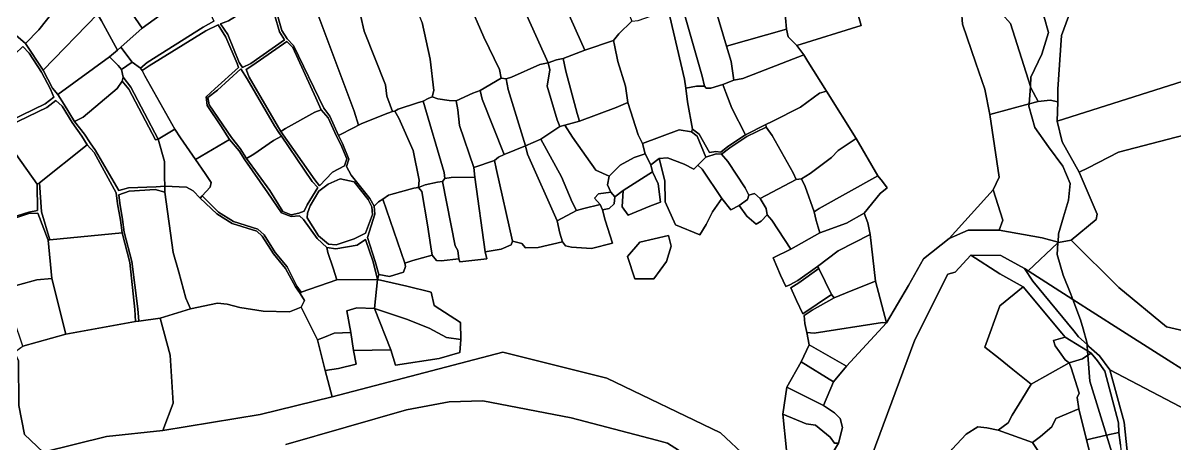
# Model space of a CAD drawing. Extents: x 542555 to 550520, y 1840485 to 1846995.
# Drawn here: x 548055 to 548381.9, y 1843800.3 to 1843919.6 of the extents above; entities that cross this region are included whole.
import ezdxf

# ---------------------------------------------------------------- set-up
doc = ezdxf.new("R2010")
doc.units = 0
doc.layers.add('Level 30', color=7, linetype='Continuous')

msp = doc.modelspace()

# ---------------------------------------------------------------- linework, layer by layer
at = {"layer": 'Level 30'}
for points in [[(548445.31, 1843960.8), (548467.43, 1843929.63), (548348.5, 1843891.78), (548348.71, 1843897.3), (548348.73, 1843900.85), (548349.68, 1843916.09), (548352.41, 1843923.27), (548351.44, 1843928.08), (548400.88, 1843962.53), (548407.25, 1843965.66), (548424.67, 1843964.66), (548425.61, 1843962.93), (548428.24, 1843962.16), (548430.51, 1843961.71), (548438.92, 1843961.95)], [(548214.17, 1843953.5), (548227.75, 1843920.15), (548224.06, 1843916.6), (548222.58, 1843914.7), (548214.44, 1843911.9), (548203.88, 1843935.71), (548201.07, 1843941.9), (548200.45, 1843945.27), (548199.2, 1843947.82), (548202.39, 1843949.32), (548210.89, 1843952.26), (548214.06, 1843953.46)], [(548065.39, 1843943.41), (548067.7, 1843940.96), (548070.27, 1843937.03), (548062.52, 1843930.58), (548060.72, 1843929.85), (548060.41, 1843928.68), (548061.75, 1843925.92), (548063.85, 1843923.15), (548059.49, 1843917.74), (548055.69, 1843913.79), (548052.31, 1843916.73), (548047.76, 1843921.49), (548045.3, 1843924.22), (548052.52, 1843931.86), (548054.56, 1843934.2), (548054.26, 1843934.95), (548056.14, 1843936.1)], [(548104.19, 1843929.3), (548088.88, 1843918.13), (548080.69, 1843930.05), (548081.98, 1843930.92), (548085.59, 1843934.46), (548086.98, 1843936.18), (548090.33, 1843938.74), (548093.57, 1843941.54), (548097.7, 1843937.88)], [(548214.44, 1843911.9), (548208.34, 1843909.54), (548206.39, 1843909.15), (548204.09, 1843908.38), (548194.42, 1843929.83), (548192.89, 1843932.86), (548191.76, 1843934.77), (548190.44, 1843936.7), (548192.12, 1843937.98), (548201.07, 1843941.9), (548203.88, 1843935.71)], [(548284.21, 1843938.66), (548285.95, 1843930), (548274.4, 1843925.57), (548271.71, 1843924.35), (548271.43, 1843921.13), (548271.68, 1843917.91), (548254.7, 1843913.04), (548248.42, 1843934.17), (548249.75, 1843934.84), (548252.84, 1843935.27), (548262.66, 1843938.25), (548267.13, 1843936.94), (548278.26, 1843938.41), (548281.49, 1843938.6), (548281.91, 1843939.47), (548282.45, 1843940.86), (548283.27, 1843941.85)], [(548256.7, 1843903.46), (548253.63, 1843902.18), (548250.23, 1843901.16), (548248.88, 1843901.2), (548248.4, 1843901.76), (548247.73, 1843904.54), (548241.66, 1843925.74), (548240.45, 1843927.51), (548239.17, 1843930.76), (548248.42, 1843934.17), (548254.7, 1843913.04), (548255.96, 1843908.75)], [(548088.88, 1843918.13), (548082.78, 1843912.75), (548081.86, 1843911.93), (548077.34, 1843920.29), (548076.19, 1843922.13), (548076.95, 1843923.25), (548076.91, 1843924.57), (548075.48, 1843927.24), (548078.25, 1843928.87), (548079.67, 1843930.33), (548080.53, 1843930.58), (548080.69, 1843930.05)], [(548192.89, 1843932.86), (548194.42, 1843929.83), (548204.09, 1843908.38), (548201.64, 1843907.88), (548193.64, 1843904.3), (548192.13, 1843903.78), (548190.75, 1843904.02), (548190.26, 1843906.42), (548185.81, 1843915.65), (548181.38, 1843925.86), (548179.95, 1843927.5), (548179.69, 1843928.53), (548181.85, 1843929.1)], [(548288.93, 1843931.46), (548290.02, 1843929.09), (548292.84, 1843918.96), (548274.62, 1843913.26), (548272.15, 1843915.7), (548271.68, 1843917.91), (548271.43, 1843921.13), (548271.71, 1843924.35), (548274.4, 1843925.57), (548285.95, 1843930)], [(548076.95, 1843923.25), (548076.19, 1843922.13), (548060.74, 1843906.29), (548055.69, 1843913.79), (548059.49, 1843917.74), (548063.85, 1843923.15), (548070.61, 1843929.11), (548071.52, 1843928.23), (548072.83, 1843926.7), (548073.62, 1843926.83), (548075.48, 1843927.24), (548076.91, 1843924.57)], [(548104.19, 1843929.3), (548107.77, 1843923.24), (548109.19, 1843920.2), (548106.12, 1843918.5), (548090.25, 1843908.42), (548088.36, 1843906.82), (548086.04, 1843908.51), (548082.78, 1843912.75), (548088.88, 1843918.13)], [(548127.84, 1843917.15), (548129.21, 1843914.85), (548119.63, 1843908.14), (548117.34, 1843907.02), (548116.34, 1843908.45), (548113.14, 1843916.37), (548111.05, 1843919.39), (548113.3, 1843920.3), (548120.96, 1843924.97), (548123.44, 1843926.56), (548124.76, 1843925.29), (548126.35, 1843922.08)], [(548129.21, 1843914.85), (548127.84, 1843917.15), (548126.35, 1843922.08), (548124.76, 1843925.29), (548123.44, 1843926.56), (548120.96, 1843924.97), (548113.3, 1843920.3), (548111.05, 1843919.39), (548113.14, 1843916.37), (548116.34, 1843908.45), (548117.34, 1843907.02), (548119.63, 1843908.14)], [(548149.03, 1843889.96), (548144.58, 1843887.72), (548142.1, 1843893.25), (548140.41, 1843895.45), (548131.81, 1843913.26), (548129.95, 1843915.12), (548128.51, 1843917.53), (548127.15, 1843922.16), (548128.76, 1843923.1), (548132.09, 1843925.46), (548134.58, 1843926.82), (548136.64, 1843927.9), (548137.34, 1843926), (548137.86, 1843924.78), (548139.06, 1843921.1), (548148.98, 1843894.63), (548150.27, 1843890.71)], [(548151.2, 1843891.15), (548150.27, 1843890.71), (548148.98, 1843894.63), (548139.06, 1843921.1), (548137.86, 1843924.78), (548149.8, 1843926.53), (548151.84, 1843917.3), (548157.9, 1843902.07), (548158.26, 1843898.9), (548159.17, 1843896.38), (548159.88, 1843894.58), (548158.52, 1843894.1)], [(548190.75, 1843904.02), (548184.71, 1843900.48), (548182.63, 1843899.75), (548177.98, 1843897.54), (548175.93, 1843897.65), (548172.76, 1843898.1), (548171.09, 1843898.73), (548171.56, 1843900.5), (548170.54, 1843909.37), (548168.3, 1843919.77), (548166.81, 1843923.54), (548179.95, 1843927.5), (548181.38, 1843925.86), (548185.81, 1843915.65), (548190.26, 1843906.42)], [(548246.1, 1843901.73), (548243.15, 1843901.18), (548242.73, 1843903.72), (548238.61, 1843921.53), (548237.12, 1843923.04), (548238.56, 1843924.84), (548240.45, 1843927.51), (548241.66, 1843925.74), (548247.73, 1843904.54), (548248.4, 1843901.76)], [(548341.07, 1843904.31), (548340.8869, 1843901.6574), (548335.23, 1843919.54), (548332.89, 1843922.11), (548340.7901, 1843927.7391), (548341.63, 1843926.57), (548344.81, 1843921.32), (548346.08, 1843916.9), (548344.13, 1843910.76)], [(548348.73, 1843900.85), (548348.71, 1843897.3), (548346.51, 1843897.78), (548343.1, 1843897.42), (548341, 1843901.3), (548340.8869, 1843901.6574), (548341.07, 1843904.31), (548344.13, 1843910.76), (548346.08, 1843916.9), (548344.81, 1843921.32), (548341.63, 1843926.57), (548340.7901, 1843927.7391), (548341.9, 1843928.53), (548351.44, 1843928.08), (548352.41, 1843923.27), (548349.68, 1843916.09)], [(548467.43, 1843929.63), (548479.97, 1843913.27), (548467.14, 1843910.33), (548447.72, 1843904.26), (548365.94, 1843882.99), (548357.3, 1843878.6), (548354.74, 1843877.33), (548349.94, 1843885.94), (548348.5, 1843891.78)], [(548081.86, 1843911.93), (548079.56, 1843910.06), (548064.94, 1843899.33), (548063.35, 1843901.2), (548060.74, 1843906.29), (548076.19, 1843922.13), (548077.34, 1843920.29)], [(548244.99, 1843889.55), (548244.74, 1843888.79), (548241.23, 1843889.35), (548230.8, 1843885.47), (548229.56, 1843887.93), (548226.66, 1843897.1), (548225.97, 1843901.71), (548223.8, 1843908.73), (548222.92, 1843913.36), (548222.58, 1843914.7), (548224.06, 1843916.6), (548227.75, 1843920.15), (548229.59, 1843920.33), (548237.12, 1843923.04), (548238.61, 1843921.53), (548242.73, 1843903.72), (548243.15, 1843901.18), (548243.57, 1843897.28)], [(548110.39, 1843919.1), (548112.62, 1843915.65), (548115.76, 1843908.16), (548116.19, 1843907.02), (548109.44, 1843900.96), (548107.01, 1843898.66), (548107.29, 1843896.2), (548111.15, 1843890.51), (548113.63, 1843886.57), (548103.96, 1843880.94), (548099.68, 1843887.07), (548098.07, 1843889.55), (548089.6, 1843904.61), (548088.86, 1843906.21), (548090.81, 1843907.48), (548106.94, 1843917.44)], [(548274.62, 1843913.26), (548276.58, 1843910.64), (548259.31, 1843903.9), (548256.7, 1843903.46), (548255.96, 1843908.75), (548254.7, 1843913.04), (548271.68, 1843917.91), (548272.15, 1843915.7)], [(548129.55, 1843889.74), (548128.19, 1843888.84), (548119.24, 1843904.29), (548118.31, 1843906.5), (548120.23, 1843907.69), (548129.9, 1843914.44), (548131.56, 1843912.68), (548138.1, 1843898.44), (548139.59, 1843895), (548137.84, 1843894.35)], [(548141.61, 1843892.75), (548139.59, 1843895), (548138.1, 1843898.44), (548131.56, 1843912.68), (548129.9, 1843914.44), (548120.23, 1843907.69), (548118.31, 1843906.5), (548119.24, 1843904.29), (548128.19, 1843888.84), (548137.8, 1843875.16), (548139.15, 1843873.49), (548142.81, 1843877.31), (548146.25, 1843879.16), (548146.94, 1843881.1), (548145.2, 1843885.2), (548144.03, 1843887.57)], [(548222.58, 1843914.7), (548222.92, 1843913.36), (548223.8, 1843908.73), (548225.97, 1843901.71), (548226.66, 1843897.1), (548223.39, 1843895.63), (548212.94, 1843891.84), (548212.26, 1843893.97), (548209.1, 1843905.96), (548208.34, 1843909.54), (548214.44, 1843911.9)], [(548063.78, 1843898.64), (548062.85, 1843900.87), (548060.23, 1843905.74), (548056.79, 1843911.1), (548054.94, 1843912.94), (548052.82, 1843910.85), (548039.06, 1843899.91), (548038.03, 1843899.01), (548034.29, 1843895.38), (548026.41, 1843888.51), (548030.22, 1843884.2), (548032.71, 1843880.98), (548043.15, 1843887.77), (548046.17, 1843889.96), (548047.97, 1843890.26), (548061.32, 1843896.76)], [(548062.85, 1843900.87), (548063.78, 1843898.64), (548061.32, 1843896.76), (548047.97, 1843890.26), (548046.17, 1843889.96), (548039.06, 1843899.91), (548052.82, 1843910.85), (548054.94, 1843912.94), (548056.79, 1843911.1), (548060.23, 1843905.74)], [(548082.78, 1843912.75), (548086.04, 1843908.51), (548082.99, 1843906.5), (548082.06, 1843907.55), (548079.56, 1843910.06), (548081.86, 1843911.93)], [(548276.58, 1843910.64), (548277.77, 1843908.7), (548283.05, 1843900.3), (548281.07, 1843899.76), (548275.67, 1843895.77), (548267.65, 1843891.69), (548265.79, 1843890.87), (548260.02, 1843887.96), (548256.13, 1843895.45), (548254.51, 1843899.96), (548253.63, 1843902.18), (548256.7, 1843903.46), (548259.31, 1843903.9)], [(548508.77, 1843877.21), (548496.46, 1843864.05), (548476.69, 1843841.46), (548466.3, 1843828.76), (548461.65, 1843824.78), (548454.34, 1843822.5), (548447.6, 1843821.96), (548404.83, 1843827.62), (548379.49, 1843833.49), (548366.02, 1843844.64), (548352.47, 1843858.01), (548359.56, 1843863.91), (548359.86, 1843865.47), (548354.74, 1843877.33), (548357.3, 1843878.6), (548365.94, 1843882.99), (548447.72, 1843904.26), (548467.14, 1843910.33), (548479.97, 1843913.27), (548495.75, 1843891.9), (548515.65, 1843899.37), (548525.93, 1843886.9), (548523.98, 1843885.62)], [(548082.99, 1843906.5), (548083.48, 1843904.27), (548083.19, 1843903.17), (548081.73, 1843901.04), (548072.06, 1843892.98), (548069.64, 1843891.74), (548066.66, 1843896.49), (548064.94, 1843899.33), (548079.56, 1843910.06), (548082.06, 1843907.55)], [(548098.07, 1843889.55), (548093.34, 1843886.66), (548085.58, 1843901.4), (548083.48, 1843904.27), (548082.99, 1843906.5), (548086.04, 1843908.51), (548088.36, 1843906.82), (548088.86, 1843906.21), (548089.6, 1843904.61)], [(548207.39, 1843890.26), (548201.94, 1843886.69), (548197.6, 1843884.78), (548192.71, 1843900.82), (548192.13, 1843903.78), (548193.64, 1843904.3), (548201.64, 1843907.88), (548204.09, 1843908.38), (548204.48, 1843906.38), (548203.81, 1843901.75), (548206.64, 1843892.2)], [(548212.94, 1843891.84), (548208.82, 1843890.69), (548207.39, 1843890.26), (548206.64, 1843892.2), (548203.81, 1843901.75), (548204.48, 1843906.38), (548204.09, 1843908.38), (548206.39, 1843909.15), (548208.34, 1843909.54), (548209.1, 1843905.96), (548212.26, 1843893.97)], [(548085.05, 1843900.9), (548083.19, 1843903.17), (548083.48, 1843904.27), (548085.58, 1843901.4), (548093.34, 1843886.66), (548092.6, 1843886.47)], [(548120.5, 1843882.42), (548118.47, 1843881.19), (548116.67, 1843884.02), (548114.19, 1843887.14), (548107.84, 1843896.47), (548107.51, 1843898.51), (548110.17, 1843900.59), (548116.83, 1843906.6), (548118.64, 1843903.8), (548126.42, 1843890.44), (548127.65, 1843888.55), (548128.4, 1843887.56), (548126.09, 1843886.36)], [(548137.04, 1843874.73), (548128.4, 1843887.56), (548127.65, 1843888.55), (548126.42, 1843890.44), (548118.64, 1843903.8), (548116.83, 1843906.6), (548110.17, 1843900.59), (548107.51, 1843898.51), (548107.84, 1843896.47), (548114.19, 1843887.14), (548116.67, 1843884.02), (548118.47, 1843881.19), (548125.02, 1843872.14), (548128.75, 1843866.18), (548131.16, 1843865.27), (548133.31, 1843865.72), (548134.84, 1843866.29), (548135.63, 1843868.1), (548138.67, 1843872.98)], [(548197.6, 1843884.78), (548191.56, 1843882.38), (548185.34, 1843898.08), (548184.71, 1843900.48), (548190.75, 1843904.02), (548192.13, 1843903.78), (548192.71, 1843900.82)], [(548093.34, 1843886.66), (548095.14, 1843880.36), (548095.18, 1843876.05), (548095.27, 1843873.39), (548092.82, 1843873.16), (548084.96, 1843872.86), (548082.21, 1843872.15), (548075.64, 1843883.51), (548074.12, 1843885.7), (548072.47, 1843888.12), (548069.64, 1843891.74), (548072.06, 1843892.98), (548081.73, 1843901.04), (548083.19, 1843903.17), (548085.05, 1843900.9), (548092.6, 1843886.47)], [(548189.97, 1843881.57), (548188.79, 1843880.66), (548183, 1843878.69), (548178.92, 1843890.53), (548178.42, 1843895.03), (548177.98, 1843897.54), (548182.63, 1843899.75), (548184.71, 1843900.48), (548185.34, 1843898.08), (548191.56, 1843882.38)], [(548253.63, 1843902.18), (548254.51, 1843899.96), (548256.13, 1843895.45), (548260.02, 1843887.96), (548255.05, 1843884.62), (548253.01, 1843882.99), (548251.6, 1843883.2), (548249.82, 1843882.92), (548246.87, 1843888.16), (548244.99, 1843889.55), (548243.57, 1843897.28), (548243.15, 1843901.18), (548246.1, 1843901.73), (548248.4, 1843901.76), (548248.88, 1843901.2), (548250.23, 1843901.16)], [(548283.05, 1843900.3), (548291.46, 1843886.91), (548286.36, 1843883.48), (548284.44, 1843881.46), (548278.38, 1843876.94), (548275.97, 1843875.44), (548274.43, 1843875.26), (548273.59, 1843877.18), (548267.58, 1843887.74), (548265.89, 1843890.14), (548265.79, 1843890.87), (548267.65, 1843891.69), (548275.67, 1843895.77), (548281.07, 1843899.76)], [(548343.1, 1843897.42), (548340.5463, 1843896.721), (548340.8869, 1843901.6574), (548341, 1843901.3)], [(548073.21, 1843885.1), (548059.68, 1843874.32), (548059.07, 1843873.93), (548048.17, 1843889.19), (548061.8, 1843895.7), (548064.37, 1843897.7), (548066.14, 1843896.1), (548068.99, 1843891.42), (548071.71, 1843887.5)], [(548174.76, 1843875.51), (548174.1, 1843874.71), (548172.62, 1843874.48), (548169.17, 1843873.75), (548167.27, 1843873.01), (548167.46, 1843875.06), (548165.72, 1843883.48), (548161.69, 1843892.68), (548160.56, 1843894.62), (548161.52, 1843895.19), (548166.96, 1843896.98), (548168.56, 1843897.43), (548174.51, 1843877.28)], [(548183, 1843878.69), (548183.25, 1843875.94), (548176.5, 1843875.8), (548174.76, 1843875.51), (548174.51, 1843877.28), (548168.56, 1843897.43), (548169.98, 1843898.23), (548171.09, 1843898.73), (548172.76, 1843898.1), (548175.93, 1843897.65), (548177.98, 1843897.54), (548178.42, 1843895.03), (548178.92, 1843890.53)], [(548230.8, 1843885.47), (548231.61, 1843882.53), (548228.41, 1843881.48), (548224.46, 1843879.3), (548221.36, 1843876.2), (548217.62, 1843877.93), (548211, 1843887.28), (548208.82, 1843890.69), (548212.94, 1843891.84), (548223.39, 1843895.63), (548226.66, 1843897.1), (548229.56, 1843887.93)], [(548359.56, 1843863.91), (548352.47, 1843858.01), (548348.91, 1843857.43), (548348.7387, 1843857.4781), (548348.89, 1843859.87), (548350.33, 1843864.71), (548351.69, 1843869.44), (548352.19, 1843874.16), (548350.09, 1843879.06), (548346.03, 1843884.5), (548342.16, 1843889.96), (548340.5, 1843896.05), (548340.5463, 1843896.721), (548343.1, 1843897.42), (548346.51, 1843897.78), (548348.71, 1843897.3), (548348.5, 1843891.78), (548349.94, 1843885.94), (548354.74, 1843877.33), (548359.86, 1843865.47)], [(548139.59, 1843895), (548141.61, 1843892.75), (548144.03, 1843887.57), (548145.2, 1843885.2), (548146.94, 1843881.1), (548146.25, 1843879.16), (548142.81, 1843877.31), (548139.15, 1843873.49), (548137.8, 1843875.16), (548128.19, 1843888.84), (548129.55, 1843889.74), (548137.84, 1843894.35)], [(548167.46, 1843875.06), (548167.27, 1843873.01), (548165.94, 1843872.8), (548159.39, 1843871.01), (548158.72, 1843870.81), (548157.14, 1843869.65), (548155.88, 1843868.9), (548154.64, 1843867.66), (548153.44, 1843869.85), (548148.15, 1843876.47), (548146.78, 1843878.9), (548147.45, 1843881), (548145.67, 1843885.45), (548144.58, 1843887.72), (548149.03, 1843889.96), (548150.27, 1843890.71), (548151.2, 1843891.15), (548158.52, 1843894.1), (548159.88, 1843894.58), (548160.56, 1843894.62), (548161.69, 1843892.68), (548165.72, 1843883.48)], [(548348.89, 1843859.87), (548348.7387, 1843857.4781), (548344.28, 1843858.73), (548332.02, 1843860.87), (548333.12, 1843863.73), (548330.37, 1843872.28), (548332.08, 1843875.95), (548329.4, 1843893.67), (548340.5463, 1843896.721), (548340.5, 1843896.05), (548342.16, 1843889.96), (548346.03, 1843884.5), (548350.09, 1843879.06), (548352.19, 1843874.16), (548351.69, 1843869.44), (548350.33, 1843864.71)], [(548217.16, 1843870), (548218.77, 1843868.15), (548214.19, 1843867.07), (548212.12, 1843866.5), (548210.83, 1843868.86), (548207.87, 1843876.05), (548201.94, 1843886.69), (548207.39, 1843890.26), (548208.82, 1843890.69), (548211, 1843887.28), (548217.62, 1843877.93), (548221.36, 1843876.2), (548220.87, 1843873.76), (548221.85, 1843871.69), (548218.3, 1843871.23)], [(548265.79, 1843890.87), (548265.89, 1843890.14), (548260.41, 1843887.43), (548255.62, 1843884.2), (548253.28, 1843882.44), (548251.77, 1843882.52), (548248.8, 1843881.62), (548246.29, 1843887.52), (548244.74, 1843888.79), (548244.99, 1843889.55), (548246.87, 1843888.16), (548249.82, 1843882.92), (548251.6, 1843883.2), (548253.01, 1843882.99), (548255.05, 1843884.62), (548260.02, 1843887.96)], [(548059.07, 1843873.93), (548059.17, 1843866.42), (548056.69, 1843865.99), (548043.3, 1843861.85), (548034.06, 1843880.27), (548043.68, 1843886.91), (548048.17, 1843889.19)], [(548108.12, 1843873.1), (548105.87, 1843870.59), (548105.28, 1843869.93), (548103.29, 1843872.08), (548101.43, 1843873.04), (548095.27, 1843873.39), (548095.18, 1843876.05), (548095.14, 1843880.36), (548093.34, 1843886.66), (548098.07, 1843889.55), (548099.68, 1843887.07), (548103.96, 1843880.94), (548106.75, 1843876.96), (548108.43, 1843874.45)], [(548128.4, 1843887.56), (548137.04, 1843874.73), (548138.67, 1843872.98), (548135.63, 1843868.1), (548134.84, 1843866.29), (548133.31, 1843865.72), (548131.16, 1843865.27), (548128.75, 1843866.18), (548125.02, 1843872.14), (548118.47, 1843881.19), (548120.5, 1843882.42), (548126.09, 1843886.36)], [(548248.8, 1843881.62), (548246.54, 1843879.33), (548245.35, 1843878.18), (548242.61, 1843879.58), (548237.87, 1843881.39), (548235.53, 1843881.22), (548233.22, 1843879.41), (548231.61, 1843882.53), (548230.8, 1843885.47), (548241.23, 1843889.35), (548244.74, 1843888.79), (548246.29, 1843887.52)], [(548265.89, 1843890.14), (548267.58, 1843887.74), (548273.59, 1843877.18), (548274.43, 1843875.26), (548264.18, 1843869.84), (548262.62, 1843871.33), (548260.99, 1843870.82), (548259.99, 1843872.87), (548255.08, 1843880.4), (548253.28, 1843882.44), (548255.62, 1843884.2), (548260.41, 1843887.43)], [(548083.2, 1843860.1), (548062.59, 1843858.11), (548060.28, 1843866.11), (548059.68, 1843874.32), (548073.21, 1843885.1), (548075.21, 1843882.94), (548081.49, 1843871.49), (548081.88, 1843868.4), (548082.65, 1843863.73)], [(548144.1, 1843846.77), (548133.93, 1843843.32), (548132.76, 1843845.04), (548129.96, 1843850.45), (548126.55, 1843854.58), (548123.43, 1843859.54), (548121.63, 1843861.14), (548114.79, 1843863.35), (548110.52, 1843866), (548105.87, 1843870.59), (548108.12, 1843873.1), (548108.43, 1843874.45), (548106.75, 1843876.96), (548103.96, 1843880.94), (548113.63, 1843886.57), (548116.38, 1843883.34), (548117.93, 1843880.87), (548124.48, 1843871.46), (548128.36, 1843865.79), (548131.13, 1843864.77), (548133.48, 1843864.98), (548134.6, 1843863.95), (548138.46, 1843858.51), (548141.22, 1843855.95), (548141.51, 1843854.6), (548143.05, 1843850.11)], [(548206.64, 1843863.57), (548207.36, 1843860.07), (548208.15, 1843857.61), (548201.19, 1843856), (548197.6, 1843855.9), (548196.58, 1843857.12), (548193.93, 1843857.75), (548189.28, 1843878.37), (548188.79, 1843880.66), (548189.97, 1843881.57), (548191.56, 1843882.38), (548197.6, 1843884.78), (548198.16, 1843882.48)], [(548212.12, 1843866.5), (548206.64, 1843863.57), (548198.16, 1843882.48), (548197.6, 1843884.78), (548201.94, 1843886.69), (548207.87, 1843876.05), (548210.83, 1843868.86)], [(548291.46, 1843886.91), (548297.6, 1843876.33), (548280.93, 1843867.07), (548279.51, 1843866.11), (548277.02, 1843873.25), (548275.97, 1843875.44), (548278.38, 1843876.94), (548284.44, 1843881.46), (548286.36, 1843883.48)], [(548233.22, 1843879.41), (548233.7, 1843877.39), (548225.32, 1843872.09), (548223, 1843870.38), (548221.85, 1843871.69), (548220.87, 1843873.76), (548221.36, 1843876.2), (548224.46, 1843879.3), (548228.41, 1843881.48), (548231.61, 1843882.53)], [(548246.54, 1843879.33), (548247.71, 1843878.23), (548253.31, 1843869.84), (548250.68, 1843866.11), (548248.86, 1843862.5), (548247.1, 1843859.61), (548240.16, 1843862.41), (548237.21, 1843868.94), (548237.19, 1843874.91), (548235.53, 1843881.22), (548237.87, 1843881.39), (548242.61, 1843879.58), (548245.35, 1843878.18)], [(548253.28, 1843882.44), (548255.08, 1843880.4), (548259.99, 1843872.87), (548260.99, 1843870.82), (548260.63, 1843869.58), (548258.23, 1843867.86), (548255.87, 1843866.63), (548253.31, 1843869.84), (548247.71, 1843878.23), (548246.54, 1843879.33), (548248.8, 1843881.62), (548251.77, 1843882.52)], [(548188.79, 1843880.66), (548189.28, 1843878.37), (548193.93, 1843857.75), (548193.51, 1843856.69), (548190.69, 1843855.48), (548186.17, 1843854.77), (548183.25, 1843875.94), (548183, 1843878.69)], [(548153.98, 1843867.46), (548154.24, 1843865.35), (548152.17, 1843860.02), (548149.01, 1843858.39), (548143.93, 1843856.76), (548141.7, 1843856.95), (548138.91, 1843859.27), (548135.64, 1843864.4), (548135.75, 1843865.74), (548136.49, 1843867.83), (548138.94, 1843871.91), (548141.6, 1843873.92), (548145, 1843875.42), (548149, 1843874.59), (548152.93, 1843869.56)], [(548154.24, 1843865.35), (548153.98, 1843867.46), (548152.93, 1843869.56), (548149, 1843874.59), (548145, 1843875.42), (548141.6, 1843873.92), (548138.94, 1843871.91), (548136.49, 1843867.83), (548135.75, 1843865.74), (548135.64, 1843864.4), (548138.91, 1843859.27), (548141.7, 1843856.95), (548143.93, 1843856.76), (548149.01, 1843858.39), (548152.17, 1843860.02)], [(548172.36, 1843852.32), (548171.11, 1843853.77), (548170.79, 1843856.17), (548169.82, 1843862.44), (548168.18, 1843871.84), (548167.27, 1843873.01), (548169.17, 1843873.75), (548172.62, 1843874.48), (548174.1, 1843874.71), (548177.68, 1843856.4), (548178.43, 1843855.16), (548178.66, 1843852.72), (548173.71, 1843852.18)], [(548186.17, 1843854.77), (548186.68, 1843852.72), (548178.98, 1843851.93), (548178.66, 1843852.72), (548178.43, 1843855.16), (548177.68, 1843856.4), (548174.1, 1843874.71), (548174.76, 1843875.51), (548176.5, 1843875.8), (548183.25, 1843875.94)], [(548233.7, 1843877.39), (548235.31, 1843874.05), (548235.93, 1843868.82), (548232.92, 1843867.71), (548226.71, 1843865.1), (548225.06, 1843867.51), (548225.32, 1843872.09)], [(548281.14, 1843860.11), (548272.96, 1843855.53), (548267.53, 1843863.71), (548266.16, 1843865.22), (548265.88, 1843867.06), (548264.18, 1843869.84), (548274.43, 1843875.26), (548275.97, 1843875.44), (548277.02, 1843873.25), (548279.51, 1843866.11), (548280.12, 1843863.64), (548280.69, 1843861.72)], [(548298.28, 1843871.33), (548293.75, 1843865.7), (548288.69, 1843862.83), (548281.14, 1843860.11), (548280.69, 1843861.72), (548280.12, 1843863.64), (548279.51, 1843866.11), (548280.93, 1843867.07), (548297.6, 1843876.33), (548298.94, 1843874.69), (548300.22, 1843872.86)], [(548095.28, 1843871.71), (548097.6, 1843854.59), (548099.24, 1843848.96), (548101.2, 1843841.59), (548102.57, 1843838.56), (548093.9, 1843835.97), (548087.85, 1843835.12), (548087.63, 1843838.61), (548085.94, 1843851.98), (548083.74, 1843860.3), (548083.27, 1843863.88), (548082.48, 1843868.55), (548082.25, 1843870.93), (548085.13, 1843871.98), (548092.56, 1843872.46)], [(548133.63, 1843842.91), (548134.92, 1843840.91), (548133.95, 1843839.07), (548130.62, 1843837.72), (548123.19, 1843837.94), (548116.58, 1843838.91), (548112.98, 1843839.94), (548110.17, 1843840.23), (548102.57, 1843838.56), (548101.2, 1843841.59), (548099.24, 1843848.96), (548097.6, 1843854.59), (548095.28, 1843871.71), (548095.27, 1843873.39), (548101.43, 1843873.04), (548103.29, 1843872.08), (548105.28, 1843869.93), (548110.05, 1843865.51), (548114.36, 1843862.81), (548121.38, 1843860.65), (548122.93, 1843859.18), (548126.09, 1843854.21), (548129.47, 1843849.98), (548132.34, 1843844.85)], [(548165.61, 1843852.28), (548163.38, 1843851.54), (548157.14, 1843869.65), (548158.72, 1843870.81), (548159.39, 1843871.01), (548165.94, 1843872.8), (548167.27, 1843873.01), (548168.18, 1843871.84), (548169.82, 1843862.44), (548170.79, 1843856.17), (548171.11, 1843853.77)], [(548221.85, 1843871.69), (548223, 1843870.38), (548222.78, 1843868.32), (548221.38, 1843867), (548219.46, 1843866.67), (548218.77, 1843868.15), (548217.16, 1843870), (548218.3, 1843871.23)], [(548260.43, 1843864.83), (548258.23, 1843867.86), (548260.63, 1843869.58), (548260.99, 1843870.82), (548262.62, 1843871.33), (548264.18, 1843869.84), (548265.88, 1843867.06), (548266.16, 1843865.22), (548264.48, 1843863.47), (548263.06, 1843862.55)], [(548330.37, 1843872.28), (548333.12, 1843863.73), (548332.02, 1843860.87), (548323.23, 1843860.87), (548317.85, 1843858.55)], [(548133.93, 1843843.32), (548133.63, 1843842.91), (548132.34, 1843844.85), (548129.47, 1843849.98), (548126.09, 1843854.21), (548122.93, 1843859.18), (548121.38, 1843860.65), (548114.36, 1843862.81), (548110.05, 1843865.51), (548105.28, 1843869.93), (548105.87, 1843870.59), (548110.52, 1843866), (548114.79, 1843863.35), (548121.63, 1843861.14), (548123.43, 1843859.54), (548126.55, 1843854.58), (548129.96, 1843850.45), (548132.76, 1843845.04)], [(548159.02, 1843847.77), (548155.99, 1843848.28), (548154.99, 1843851.97), (548152.8, 1843858.81), (548154.83, 1843865.38), (548154.64, 1843867.66), (548155.88, 1843868.9), (548157.14, 1843869.65), (548163.38, 1843851.54), (548163.59, 1843850.58), (548163.03, 1843848.94)], [(548209, 1843856.44), (548208.15, 1843857.61), (548207.36, 1843860.07), (548206.64, 1843863.57), (548212.12, 1843866.5), (548214.19, 1843867.07), (548218.77, 1843868.15), (548219.46, 1843866.67), (548220.25, 1843863.77), (548222.33, 1843857.18), (548216.37, 1843855.69), (548210.63, 1843856.06)], [(548062.19, 1843858.01), (548063.17, 1843847.14), (548058.98, 1843846.76), (548049.3, 1843844.19), (548046.6, 1843850.22), (548043.47, 1843861.26), (548056.72, 1843865.59), (548059.21, 1843865.69)], [(548293.75, 1843865.7), (548294.76, 1843862.94), (548295.46, 1843859.69), (548286.31, 1843854.98), (548280.52, 1843850.61), (548274.88, 1843846.6), (548272.63, 1843845.41), (548271.48, 1843844.94), (548269.96, 1843848.08), (548267.88, 1843853.04), (548272.96, 1843855.53), (548281.14, 1843860.11), (548288.69, 1843862.83)], [(548086.95, 1843834.97), (548067.15, 1843831.42), (548063.17, 1843847.14), (548062.19, 1843858.01), (548062.59, 1843858.11), (548083.2, 1843860.1), (548085.38, 1843851.74), (548086.78, 1843838.42)], [(548155.58, 1843846.85), (548144.1, 1843846.77), (548143.05, 1843850.11), (548141.51, 1843854.6), (548141.22, 1843855.95), (548143.8, 1843855.64), (548149.85, 1843856.62), (548152.17, 1843858.26), (548154.4, 1843851.86)], [(548238.95, 1843856.38), (548237.6, 1843851.98), (548234.01, 1843847.1), (548228.63, 1843847.05), (548226.6, 1843853.42), (548230.1, 1843857.47), (548238.23, 1843859.38)], [(548237.6, 1843851.98), (548238.95, 1843856.38), (548238.23, 1843859.38), (548230.1, 1843857.47), (548226.6, 1843853.42), (548228.63, 1843847.05), (548234.01, 1843847.1)], [(548295.46, 1843859.69), (548296.92, 1843846.46), (548290.06, 1843843.72), (548285.24, 1843841.69), (548284.44, 1843842.68), (548280.9, 1843849.99), (548280.52, 1843850.61), (548286.31, 1843854.98)], [(548352.9667, 1843841.2512), (548340.27, 1843849.36), (548348.7247, 1843857.257), (548348.52, 1843854.02), (548350.16, 1843848.11), (548352.4, 1843842.75)], [(548356.9878, 1843828.4286), (548357.02, 1843827.99), (548357.1195, 1843826.6321), (548355.4272, 1843827.6714), (548350.74, 1843830.55), (548349.8235, 1843831.6494), (548338.86, 1843844.8), (548332.27, 1843848.55), (548323.96, 1843853.76), (548332.55, 1843853.67), (548339.2, 1843850.04), (548341.57, 1843846.42), (548353.1808, 1843832.3205), (548354.54, 1843830.67)], [(548275.17, 1843845.96), (548280.9, 1843849.99), (548284.44, 1843842.68), (548276.29, 1843837.14), (548274.51, 1843840.97), (548272.88, 1843844.54)], [(548356.9878, 1843828.4286), (548354.54, 1843830.67), (548353.1808, 1843832.3205), (548341.57, 1843846.42), (548339.2, 1843850.04), (548340.27, 1843849.36), (548352.9667, 1843841.2512), (548355.16, 1843835.45), (548355.88, 1843832.86), (548356.94, 1843829.08)], [(548067.15, 1843831.42), (548055, 1843827.95), (548054.07, 1843830.82), (548050.72, 1843840.26), (548049.3, 1843844.19), (548058.98, 1843846.76), (548063.17, 1843847.14)], [(548144.1, 1843846.77), (548155.58, 1843846.85), (548154.76, 1843838.63), (548149.77, 1843838.9), (548146.94, 1843837.97), (548148.01, 1843831.86), (548143.33, 1843831.68), (548140.58, 1843830.56), (548138.55, 1843829.83), (548133.95, 1843839.07), (548134.92, 1843840.91), (548133.63, 1843842.91), (548133.93, 1843843.32)], [(548155.58, 1843846.85), (548163.97, 1843844.98), (548170.89, 1843843.33), (548171.7, 1843839.55), (548179.16, 1843834.66), (548179.26, 1843829.84), (548175.22, 1843830.47), (548170.24, 1843833.14), (548163.83, 1843835.69), (548154.76, 1843838.63)], [(548296.92, 1843846.46), (548300.06, 1843834.58), (548298.93, 1843834.72), (548279.57, 1843831.63), (548277.46, 1843831.85), (548276.89, 1843834.45), (548276.7, 1843836.65), (548278.98, 1843838.16), (548285.24, 1843841.69), (548290.06, 1843843.72)], [(548351.94, 1843823.25), (548341.16, 1843817.19), (548335.9098, 1843821.387), (548331.8356, 1843824.6439), (548328, 1843827.71), (548332.25, 1843839.43), (548338.86, 1843844.8), (548349.8235, 1843831.6494), (548350.74, 1843830.55), (548347.44, 1843829.56), (548347.95, 1843828.08), (548349.1432, 1843826.4146), (548350.78, 1843824.13)], [(548140.79, 1843821.11), (548142.78, 1843813.59), (548122.36, 1843808.61), (548094.69, 1843804.08), (548097.6, 1843811.8), (548096.76, 1843825.42), (548093.9, 1843835.97), (548102.57, 1843838.56), (548110.17, 1843840.23), (548112.98, 1843839.94), (548116.58, 1843838.91), (548123.19, 1843837.94), (548130.62, 1843837.72), (548133.95, 1843839.07), (548138.55, 1843829.83)], [(548159.4, 1843826.95), (548148.84, 1843826.75), (548148.01, 1843831.86), (548146.94, 1843837.97), (548149.77, 1843838.9), (548154.76, 1843838.63)], [(548160.73, 1843822.64), (548159.4, 1843826.95), (548154.76, 1843838.63), (548163.83, 1843835.69), (548170.24, 1843833.14), (548175.22, 1843830.47), (548179.26, 1843829.84), (548179.03, 1843826.23), (548173.09, 1843824.52)], [(548377.1272, 1843825.8209), (548386.68, 1843819.72), (548385.26, 1843809.82), (548363.44, 1843821.3), (548360.47, 1843825.24), (548357.5264, 1843827.9354), (548356.9878, 1843828.4286), (548356.94, 1843829.08), (548355.88, 1843832.86), (548355.16, 1843835.45), (548352.9667, 1843841.2512), (548365.9836, 1843832.9379)], [(548097.6, 1843811.8), (548094.69, 1843804.08), (548078.67, 1843802.35), (548060.75, 1843797.94), (548055.44, 1843802.9), (548053.83, 1843811.18), (548053.76, 1843823.8), (548052.61, 1843826.3), (548054.4, 1843827.57), (548055, 1843827.95), (548067.15, 1843831.42), (548086.95, 1843834.97), (548087.85, 1843835.12), (548093.9, 1843835.97), (548096.76, 1843825.42)], [(548148.84, 1843826.75), (548149.52, 1843822.91), (548144.59, 1843821.64), (548140.79, 1843821.11), (548138.55, 1843829.83), (548140.58, 1843830.56), (548143.33, 1843831.68), (548148.01, 1843831.86)], [(548277.46, 1843831.85), (548279.57, 1843831.63), (548298.93, 1843834.72), (548300.06, 1843834.58), (548288.75, 1843822.33), (548278.13, 1843828.38)], [(548278.13, 1843828.38), (548288.75, 1843822.33), (548285, 1843817.89), (548275.82, 1843823.55)], [(548355.72, 1843824.38), (548351.94, 1843823.25), (548350.78, 1843824.13), (548349.1432, 1843826.4146), (548347.95, 1843828.08), (548347.44, 1843829.56), (548350.74, 1843830.55), (548355.4272, 1843827.6714), (548357.1195, 1843826.6321), (548357.2089, 1843825.4122)], [(548052.61, 1843826.3), (548053.76, 1843823.8), (548053.83, 1843811.18), (548055.44, 1843802.9), (548060.75, 1843797.94), (548036.15, 1843787.66), (548034.95, 1843791.42), (548033.27, 1843800), (548033.05, 1843803.7), (548031.83, 1843813.77), (548032.99, 1843821.95), (548033.89, 1843823.88), (548035.08, 1843824.44)], [(548362.5051, 1843802.7203), (548356.82, 1843801.45), (548354.63, 1843810.23), (548354.18, 1843813.39), (548354.7, 1843814.7), (548352.51, 1843821.88), (548351.94, 1843823.25), (548355.72, 1843824.38), (548357.2089, 1843825.4122), (548357.75, 1843818.03)], [(548357.1195, 1843826.6321), (548358.1, 1843826.03), (548357.2089, 1843825.4122)], [(548365.95, 1843803.49), (548362.5051, 1843802.7203), (548357.75, 1843818.03), (548357.2089, 1843825.4122), (548358.1, 1843826.03), (548359.98, 1843823.84), (548362.02, 1843820.92), (548365.92, 1843806.24)], [(548275.82, 1843823.55), (548285, 1843817.89), (548282.17, 1843811.16), (548271.82, 1843816.35)], [(548354.18, 1843813.39), (548354.63, 1843810.23), (548348.11, 1843807.45), (548346.96, 1843805.1), (548343.78, 1843802.38), (548341.46, 1843800.65), (548331.76, 1843804.19), (548334.61, 1843806.22), (548335.74, 1843808.4), (548338.45, 1843812.87), (548341.16, 1843817.19), (548351.94, 1843823.25), (548352.51, 1843821.88), (548354.7, 1843814.7)], [(548385.26, 1843809.82), (548388.78, 1843767.83), (548388.52, 1843729.15), (548379.45, 1843727.21), (548379.1, 1843737.83), (548379.46, 1843741.34), (548374.2, 1843756.29), (548374.1, 1843768.23), (548375.34, 1843775.22), (548370.42, 1843787.14), (548368.85, 1843793.66), (548367.53, 1843806.41), (548363.44, 1843821.3)], [(548287.55, 1843804.92), (548286.42, 1843800.47), (548285.27, 1843800.46), (548284.06, 1843802.16), (548279.9, 1843805.57), (548277.24, 1843805.96), (548270.69, 1843808.72), (548271.82, 1843816.35), (548282.17, 1843811.16), (548285.32, 1843809.1), (548286.89, 1843807.52)], [(548364.13, 1843782.15), (548364.13, 1843780.6), (548362.43, 1843779.32), (548359.75, 1843778.96), (548357.41, 1843779.1), (548353.69, 1843793.62), (548353.11, 1843795.11), (548350.7, 1843795.11), (548348.78, 1843795.81), (548345.71, 1843795.39), (548344.61, 1843796.04), (548341.46, 1843800.65), (548343.78, 1843802.38), (548346.96, 1843805.1), (548348.11, 1843807.45), (548354.63, 1843810.23), (548356.82, 1843801.45), (548357.74, 1843797.71), (548359.06, 1843792.08), (548362.14, 1843786.74)], [(548270.69, 1843808.72), (548277.24, 1843805.96), (548279.9, 1843805.57), (548284.06, 1843802.16), (548285.27, 1843800.46), (548286.42, 1843800.47), (548281.36, 1843792.02), (548276.61, 1843795.19), (548271.73, 1843798.53)], [(548341.46, 1843800.65), (548344.61, 1843796.04), (548342.54, 1843793.58), (548334.19, 1843790.06), (548332.34, 1843788.4), (548329.88, 1843790.26), (548317.75, 1843797.36), (548318.74, 1843798.75), (548322.67, 1843803.07), (548325.97, 1843805.11), (548328.55, 1843804.84), (548331.76, 1843804.19)], [(548369.5773, 1843778.012), (548365.9, 1843776.73), (548365.17, 1843778.73), (548364.13, 1843780.6), (548364.13, 1843782.15), (548362.14, 1843786.74), (548359.06, 1843792.08), (548357.74, 1843797.71), (548356.82, 1843801.45), (548362.5051, 1843802.7203), (548368.86, 1843782.26)], [(548372.44, 1843779.01), (548369.5773, 1843778.012), (548368.86, 1843782.26), (548362.5051, 1843802.7203), (548365.95, 1843803.49), (548366.45, 1843799.94), (548366.98, 1843793.24), (548368.7, 1843786.05)]]:
    msp.add_lwpolyline(points, close=True, dxfattribs=at)
for points in [[(548168.3, 1843919.77), (548170.54, 1843909.37), (548171.56, 1843900.5), (548171.09, 1843898.73), (548169.98, 1843898.23), (548168.56, 1843897.43), (548166.96, 1843896.98), (548161.52, 1843895.19), (548160.56, 1843894.62), (548159.88, 1843894.58), (548159.17, 1843896.38), (548158.26, 1843898.9), (548157.9, 1843902.07), (548151.84, 1843917.3), (548149.8, 1843926.53)], [(548321.06, 1843927.01), (548321.61, 1843919.28), (548325.37, 1843908.21), (548328, 1843900.9), (548329.4, 1843893.67), (548332.08, 1843875.95), (548330.37, 1843872.28), (548317.85, 1843858.55), (548310.61, 1843852.76), (548306.35, 1843845.22), (548300.06, 1843834.58), (548296.92, 1843846.46), (548295.46, 1843859.69), (548294.76, 1843862.94), (548293.75, 1843865.7), (548298.28, 1843871.33), (548300.22, 1843872.86), (548298.94, 1843874.69), (548297.6, 1843876.33), (548291.46, 1843886.91), (548283.05, 1843900.3), (548277.77, 1843908.7), (548276.58, 1843910.64), (548274.62, 1843913.26), (548292.84, 1843918.96), (548290.02, 1843929.09)], [(548332.89, 1843922.11), (548335.23, 1843919.54), (548340.8869, 1843901.6574), (548340.5463, 1843896.721), (548329.4, 1843893.67), (548328, 1843900.9), (548325.37, 1843908.21), (548321.61, 1843919.28), (548321.06, 1843927.01)], [(548127.15, 1843922.16), (548128.51, 1843917.53), (548129.95, 1843915.12), (548131.81, 1843913.26), (548140.41, 1843895.45), (548142.1, 1843893.25), (548144.58, 1843887.72), (548145.67, 1843885.45), (548147.45, 1843881), (548146.78, 1843878.9), (548148.15, 1843876.47), (548153.44, 1843869.85), (548154.64, 1843867.66), (548154.83, 1843865.38), (548152.8, 1843858.81), (548154.99, 1843851.97), (548155.99, 1843848.28), (548155.58, 1843846.85), (548154.4, 1843851.86), (548152.17, 1843858.26), (548149.85, 1843856.62), (548143.8, 1843855.64), (548141.22, 1843855.95), (548138.46, 1843858.51), (548134.6, 1843863.95), (548133.48, 1843864.98), (548131.13, 1843864.77), (548128.36, 1843865.79), (548124.48, 1843871.46), (548117.93, 1843880.87), (548116.38, 1843883.34), (548113.63, 1843886.57), (548111.15, 1843890.51), (548107.29, 1843896.2), (548107.01, 1843898.66), (548109.44, 1843900.96), (548116.19, 1843907.02), (548115.76, 1843908.16), (548112.62, 1843915.65), (548110.39, 1843919.1), (548106.94, 1843917.44), (548090.81, 1843907.48), (548088.86, 1843906.21), (548088.36, 1843906.82), (548090.25, 1843908.42), (548106.12, 1843918.5), (548109.19, 1843920.2)], [(548052.31, 1843916.73), (548055.69, 1843913.79), (548060.74, 1843906.29), (548063.35, 1843901.2), (548064.94, 1843899.33), (548066.66, 1843896.49), (548069.64, 1843891.74), (548072.47, 1843888.12), (548074.12, 1843885.7), (548075.64, 1843883.51), (548082.21, 1843872.15), (548084.96, 1843872.86), (548092.82, 1843873.16), (548095.27, 1843873.39), (548095.28, 1843871.71), (548092.56, 1843872.46), (548085.13, 1843871.98), (548082.25, 1843870.93), (548082.48, 1843868.55), (548083.27, 1843863.88), (548083.74, 1843860.3), (548085.94, 1843851.98), (548087.63, 1843838.61), (548087.85, 1843835.12), (548086.95, 1843834.97), (548086.78, 1843838.42), (548085.38, 1843851.74), (548083.2, 1843860.1), (548082.65, 1843863.73), (548081.88, 1843868.4), (548081.49, 1843871.49), (548075.21, 1843882.94), (548073.21, 1843885.1), (548071.71, 1843887.5), (548068.99, 1843891.42), (548066.14, 1843896.1), (548064.37, 1843897.7), (548061.8, 1843895.7), (548048.17, 1843889.19)], [(548267.89, 1843789.41), (548252.92, 1843803.4), (548220.66, 1843818.93), (548191.18, 1843826.27), (548142.78, 1843813.59), (548140.79, 1843821.11), (548144.59, 1843821.64), (548149.52, 1843822.91), (548148.84, 1843826.75), (548159.4, 1843826.95), (548160.73, 1843822.64), (548173.09, 1843824.52), (548179.03, 1843826.23), (548179.26, 1843829.84), (548179.16, 1843834.66), (548171.7, 1843839.55), (548170.89, 1843843.33), (548163.97, 1843844.98), (548155.58, 1843846.85), (548155.99, 1843848.28), (548159.02, 1843847.77), (548163.03, 1843848.94), (548163.59, 1843850.58), (548163.38, 1843851.54), (548165.61, 1843852.28), (548171.11, 1843853.77), (548172.36, 1843852.32), (548173.71, 1843852.18), (548178.66, 1843852.72), (548178.98, 1843851.93), (548186.68, 1843852.72), (548186.17, 1843854.77), (548190.69, 1843855.48), (548193.51, 1843856.69), (548193.93, 1843857.75), (548196.58, 1843857.12), (548197.6, 1843855.9), (548201.19, 1843856), (548208.15, 1843857.61), (548209, 1843856.44), (548210.63, 1843856.06), (548216.37, 1843855.69), (548222.33, 1843857.18), (548220.25, 1843863.77), (548219.46, 1843866.67), (548221.38, 1843867), (548222.78, 1843868.32), (548223, 1843870.38), (548225.32, 1843872.09), (548225.06, 1843867.51), (548226.71, 1843865.1), (548232.92, 1843867.71), (548235.93, 1843868.82), (548235.31, 1843874.05), (548233.7, 1843877.39), (548233.22, 1843879.41), (548235.53, 1843881.22), (548237.19, 1843874.91), (548237.21, 1843868.94), (548240.16, 1843862.41), (548247.1, 1843859.61), (548248.86, 1843862.5), (548250.68, 1843866.11), (548253.31, 1843869.84), (548255.87, 1843866.63), (548258.23, 1843867.86), (548260.43, 1843864.83), (548263.06, 1843862.55), (548264.48, 1843863.47), (548266.16, 1843865.22), (548267.53, 1843863.71), (548272.96, 1843855.53), (548267.88, 1843853.04), (548269.96, 1843848.08), (548271.48, 1843844.94), (548272.63, 1843845.41), (548274.88, 1843846.6), (548280.52, 1843850.61), (548280.9, 1843849.99), (548275.17, 1843845.96), (548272.88, 1843844.54), (548274.51, 1843840.97), (548276.29, 1843837.14), (548284.44, 1843842.68), (548285.24, 1843841.69), (548278.98, 1843838.16), (548276.7, 1843836.65), (548276.89, 1843834.45), (548277.46, 1843831.85), (548278.13, 1843828.38), (548275.82, 1843823.55), (548271.82, 1843816.35), (548270.69, 1843808.72), (548271.73, 1843798.53)], [(548043.3, 1843861.85), (548056.69, 1843865.99), (548059.17, 1843866.42), (548059.07, 1843873.93), (548059.68, 1843874.32), (548060.28, 1843866.11), (548062.59, 1843858.11), (548062.19, 1843858.01), (548059.21, 1843865.69), (548056.72, 1843865.59), (548043.47, 1843861.26)], [(548281.36, 1843792.02), (548286.42, 1843800.47), (548287.55, 1843804.92), (548286.89, 1843807.52), (548285.32, 1843809.1), (548282.17, 1843811.16), (548285, 1843817.89), (548288.75, 1843822.33), (548300.06, 1843834.58), (548306.35, 1843845.22), (548310.61, 1843852.76), (548317.85, 1843858.55), (548323.23, 1843860.87), (548332.02, 1843860.87), (548344.28, 1843858.73), (548348.7387, 1843857.4781), (548348.7247, 1843857.257), (548340.27, 1843849.36), (548339.2, 1843850.04), (548332.55, 1843853.67), (548323.96, 1843853.76), (548319.56, 1843849), (548317.5, 1843848.42), (548308.06, 1843829.77), (548292.6, 1843787.99)], [(548386.68, 1843819.72), (548377.1272, 1843825.8209), (548365.9836, 1843832.9379), (548352.9667, 1843841.2512), (548352.4, 1843842.75), (548350.16, 1843848.11), (548348.52, 1843854.02), (548348.7247, 1843857.257), (548348.91, 1843857.43), (548352.47, 1843858.01), (548366.02, 1843844.64), (548379.49, 1843833.49), (548404.83, 1843827.62)], [(548292.6, 1843787.99), (548308.06, 1843829.77), (548317.5, 1843848.42), (548319.56, 1843849), (548323.96, 1843853.76), (548332.27, 1843848.55), (548338.86, 1843844.8), (548332.25, 1843839.43), (548328, 1843827.71), (548331.8356, 1843824.6439), (548335.9098, 1843821.387), (548341.16, 1843817.19), (548338.45, 1843812.87), (548335.74, 1843808.4), (548334.61, 1843806.22), (548331.76, 1843804.19), (548328.55, 1843804.84), (548325.97, 1843805.11), (548322.67, 1843803.07), (548318.74, 1843798.75)], [(548366.45, 1843799.94), (548365.95, 1843803.49), (548365.92, 1843806.24), (548362.02, 1843820.92), (548359.98, 1843823.84), (548358.1, 1843826.03), (548357.1195, 1843826.6321), (548357.02, 1843827.99), (548356.9878, 1843828.4286), (548357.5264, 1843827.9354), (548360.47, 1843825.24), (548363.44, 1843821.3), (548367.53, 1843806.41), (548368.85, 1843793.66)], [(548060.75, 1843797.94), (548078.67, 1843802.35), (548094.69, 1843804.08), (548122.36, 1843808.61), (548142.78, 1843813.59), (548191.18, 1843826.27), (548220.66, 1843818.93), (548252.92, 1843803.4), (548267.89, 1843789.41)], [(548244.42, 1843796.29), (548237.91, 1843800.46), (548234.772, 1843801.2878), (548210.54, 1843807.68), (548185.47, 1843812.51), (548175.98, 1843812.24), (548163.88, 1843809.97), (548129.57, 1843800.06)], [(548129.57, 1843800.06), (548163.88, 1843809.97), (548175.98, 1843812.24), (548185.47, 1843812.51), (548210.54, 1843807.68), (548234.772, 1843801.2878), (548237.91, 1843800.46), (548244.42, 1843796.29)]]:
    msp.add_lwpolyline(points, dxfattribs=at)

doc.saveas('drawing.dxf')
